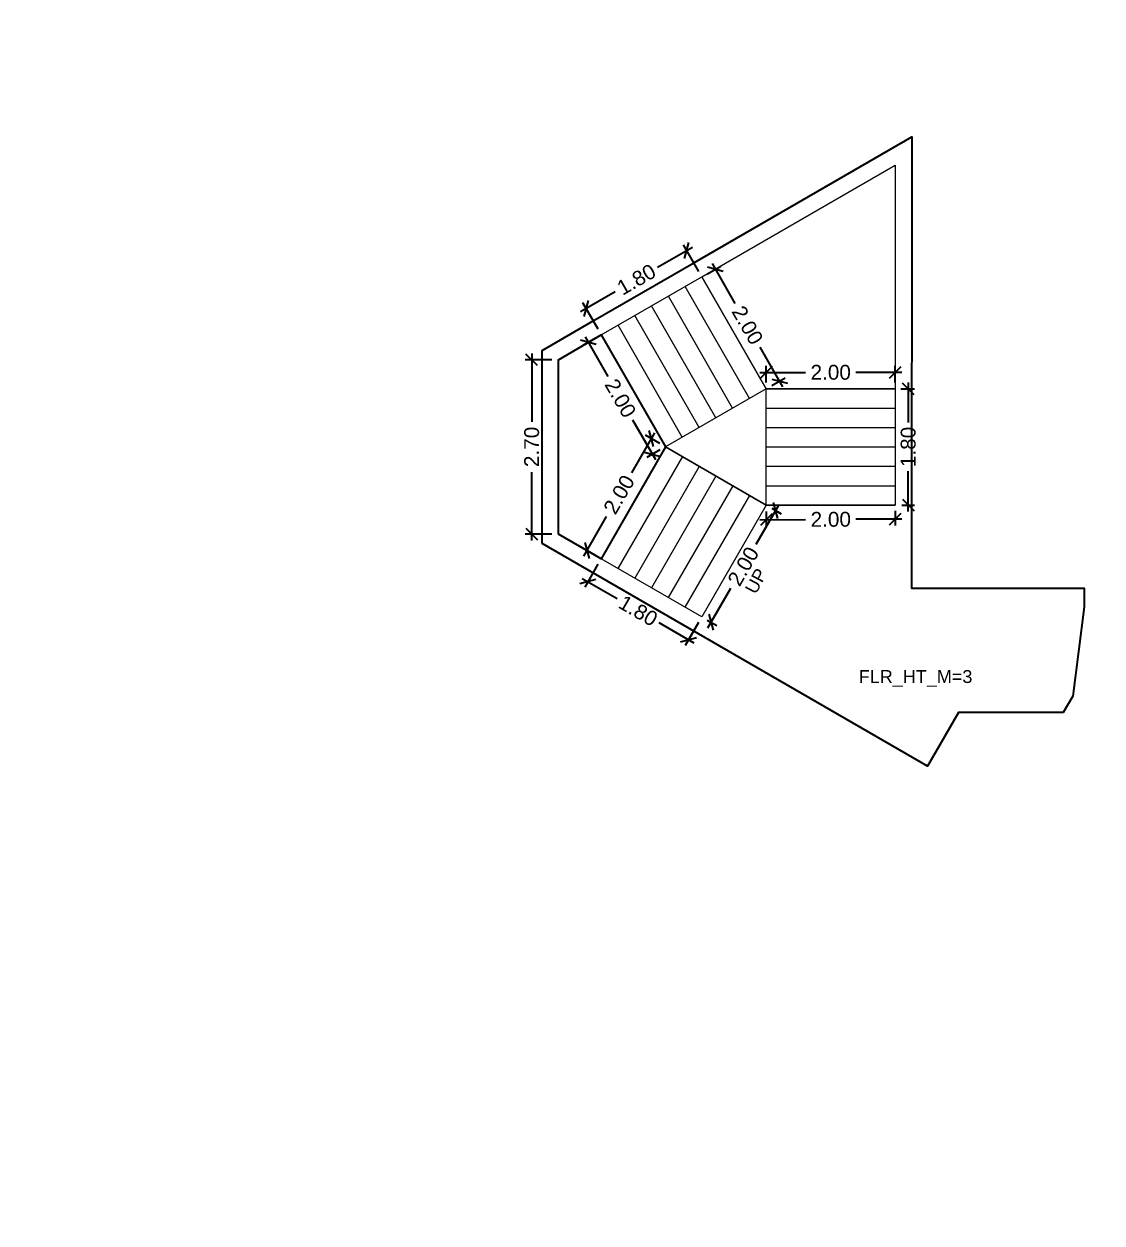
# Model space of a CAD drawing. Header units: metres. Extents: x 256329 to 886268, y -249371 to 355.
# Drawn here: x 285936.81 to 285953.52, y -1317.57 to -1298.99 of the extents above; entities that cross this region are included whole.
import ezdxf

# ---------------------------------------------------------------- set-up
doc = ezdxf.new("R2010")
doc.units = ezdxf.units.M
doc.header["$MEASUREMENT"] = 0
doc.header["$PDMODE"] = 35
doc.linetypes.add('CONTINOUS', pattern=[0])
doc.layers.get('0').update_dxf_attribs({"lineweight": 18})
doc.layers.get('Defpoints').update_dxf_attribs({"lineweight": 20})
doc.layers.add('A_TEXT', color=4, linetype='Continuous', lineweight=0, transparency=0.3)
doc.layers.add('BLK_2_FLR_0_STAIR_4', color=7, linetype='Continuous', plot=False)
doc.layers.add('BLK_2_FLR_0_STAIR_4_LANDING_1', color=7, linetype='Continuous', plot=False)
for name, color, linetype, lineweight in [('BLK_2_FLR_0_STAIR_4_FLIGHT_1', 7, 'Continuous', 0), ('BLK_2_FLR_0_STAIR_4_FLIGHT_2', 7, 'Continuous', 0), ('BLK_2_FLR_0_STAIR_4_FLIGHT_3', 7, 'Continuous', 0), ('BLK_2_FLR_0_STAIR_4_LANDING_2', 7, 'Continuous', 0)]:
    doc.layers.add(name, color=color, linetype=linetype, lineweight=lineweight)
doc.styles.add('Arial', font='arial.ttf')
doc.styles.get("Standard").update_dxf_attribs({"font": 'arial.ttf'})
doc.dimstyles.new('METRIC DIM', dxfattribs={"dimtxt": 0.23, "dimasz": 0.18, "dimexe": 0.1, "dimexo": 0.1, "dimgap": 0.09, "dimtad": 0, "dimzin": 0, "dimdsep": 46, "dimtxsty": 'Standard', "dimblk": 'OBLIQUE', "dimcen": 0, "dimdle": 0.1, "dimclrd": 147, "dimclre": 147, "dimclrt": 7, "dimadec": 0, "dimazin": 0, "dimtfac": 1, "dimtofl": 0, "dimtmove": 0, "dimatfit": 2, "dimfxl": 0.125, "dimtolj": 1, "dimtzin": 0, "dimarcsym": 0})

# ---------------------------------------------------------------- blocks, each defined once
blk = doc.blocks.new('_Oblique')
at = {"color": 0, "linetype": 'ByBlock', "lineweight": -2}
blk.add_line((-0.5, -0.5), (0.5, 0.5), dxfattribs=at)
blk = doc.blocks.new('*D1078')
at = {"layer": 'BLK_2_FLR_0_STAIR_4_FLIGHT_2', "color": 147, "lineweight": -2, "transparency": 16777216}
for p, q in [((285947.171264, -1302.4547), (285946.631528, -1302.764846)), ((285947.26983, -1302.826941), (285947.034737, -1302.417818)), ((285945.437172, -1303.451155), (285945.976908, -1303.141008)), ((285945.709147, -1303.723751), (285945.474054, -1303.314628))]:
    blk.add_line(p, q, dxfattribs=at)
at = {"layer": 'Defpoints', "color": 0, "linetype": 'CONTINOUS', "transparency": 16777216}
for p in [(285947.08456, -1302.504522), (285947.319653, -1302.913646, 0.042641), (285945.75897, -1303.810456, 0.042641)]:
    blk.add_point(p, dxfattribs=at)
at = {"layer": 'BLK_2_FLR_0_STAIR_4_FLIGHT_2', "color": 147, "linetype": 'CONTINOUS', "lineweight": -2, "transparency": 16777216, "xscale": 0.18, "yscale": 0.18, "zscale": 0.18}
for p, rotation in [((285947.08456, -1302.504522), 29.88281300000001), ((285945.523877, -1303.401332), 209.882813)]:
    blk.add_blockref('_Oblique', p, dxfattribs=dict(at, rotation=rotation))
at = {"layer": 'BLK_2_FLR_0_STAIR_4_FLIGHT_2', "color": 7, "linetype": 'CONTINOUS', "transparency": 16777216, "insert": (285946.304218, -1302.952927), "char_height": 0.23, "attachment_point": 5, "rotation": 29.8828126}
blk.add_mtext('\\A1;1.80', dxfattribs=at)
blk = doc.blocks.new('*D1079')
at = {"layer": 'BLK_2_FLR_0_STAIR_4_LANDING_1', "color": 147, "lineweight": -2, "transparency": 16777216}
for p, q in [((285946.584153, -1305.330719), (285946.230009, -1305.946645)), ((285946.668734, -1305.494702), (285946.447616, -1305.367565)), ((285945.486783, -1307.239261), (285945.840927, -1306.623335)), ((285945.671055, -1307.229861), (285945.449938, -1307.102723))]:
    blk.add_line(p, q, dxfattribs=at)
at = {"layer": 'Defpoints', "color": 0, "linetype": 'CONTINOUS', "transparency": 16777216}
for p in [(285946.534307, -1305.41741), (285946.755425, -1305.544548, 0.042641), (285945.757747, -1307.279707, 0.042641)]:
    blk.add_point(p, dxfattribs=at)
at = {"layer": 'BLK_2_FLR_0_STAIR_4_LANDING_1', "color": 147, "linetype": 'CONTINOUS', "lineweight": -2, "transparency": 16777216, "xscale": 0.18, "yscale": 0.18, "zscale": 0.18}
for p, rotation in [((285946.534307, -1305.41741), 60.102044), ((285945.536629, -1307.152569), 240.102044)]:
    blk.add_blockref('_Oblique', p, dxfattribs=dict(at, rotation=rotation))
at = {"layer": 'BLK_2_FLR_0_STAIR_4_LANDING_1', "color": 7, "linetype": 'CONTINOUS', "transparency": 16777216, "insert": (285946.035468, -1306.28499), "char_height": 0.23, "attachment_point": 5, "rotation": 60.1020442}
blk.add_mtext('\\A1;2.00', dxfattribs=at)
blk = doc.blocks.new('*D1080')
at = {"layer": 'BLK_2_FLR_0_STAIR_4_FLIGHT_2', "color": 147, "lineweight": -2, "transparency": 16777216}
for p, q in [((285945.508428, -1303.839089), (285945.862027, -1304.454444)), ((285945.672265, -1303.860278), (285945.471546, -1303.975617)), ((285946.604529, -1305.746591), (285946.25093, -1305.131237)), ((285946.66872, -1305.594371), (285946.468001, -1305.709709))]:
    blk.add_line(p, q, dxfattribs=at)
at = {"layer": 'Defpoints', "color": 0, "linetype": 'CONTINOUS', "transparency": 16777216}
for p in [(285945.75897, -1303.810456, 0.042641), (285945.558251, -1303.925794), (285946.755425, -1305.544548, 0.042641)]:
    blk.add_point(p, dxfattribs=at)
at = {"layer": 'BLK_2_FLR_0_STAIR_4_FLIGHT_2', "color": 147, "linetype": 'CONTINOUS', "lineweight": -2, "transparency": 16777216, "xscale": 0.18, "yscale": 0.18, "zscale": 0.18}
for p, rotation in [((285945.558251, -1303.925794), 119.882813), ((285946.554706, -1305.659886), 299.882813)]:
    blk.add_blockref('_Oblique', p, dxfattribs=dict(at, rotation=rotation))
at = {"layer": 'BLK_2_FLR_0_STAIR_4_FLIGHT_2', "color": 7, "linetype": 'CONTINOUS', "transparency": 16777216, "insert": (285946.056478, -1304.79284), "char_height": 0.23, "attachment_point": 5, "rotation": 299.8828126}
blk.add_mtext('\\A1;2.00', dxfattribs=at)
blk = doc.blocks.new('*D1081')
at = {"layer": 'BLK_2_FLR_0_STAIR_4_FLIGHT_3', "color": 147, "lineweight": -2, "transparency": 16777216}
for p, q in [((285948.316556, -1306.547737), (285948.317573, -1306.775017)), ((285950.316755, -1306.538784), (285950.317772, -1306.766063)), ((285948.217127, -1306.675465), (285948.926943, -1306.672288)), ((285950.417324, -1306.665616), (285949.707508, -1306.668794))]:
    blk.add_line(p, q, dxfattribs=at)
at = {"layer": 'Defpoints', "color": 0, "linetype": 'CONTINOUS', "transparency": 16777216}
for p in [(285950.316307, -1306.438785, 0.042641), (285948.316108, -1306.447738, 0.042641), (285950.317325, -1306.666064)]:
    blk.add_point(p, dxfattribs=at)
at = {"layer": 'BLK_2_FLR_0_STAIR_4_FLIGHT_3', "color": 147, "linetype": 'CONTINOUS', "lineweight": -2, "transparency": 16777216, "xscale": 0.18, "yscale": 0.18, "zscale": 0.18}
for p, rotation in [((285948.317126, -1306.675018), 180.256477), ((285950.317325, -1306.666064), 0.256477)]:
    blk.add_blockref('_Oblique', p, dxfattribs=dict(at, rotation=rotation))
at = {"layer": 'BLK_2_FLR_0_STAIR_4_FLIGHT_3', "color": 7, "linetype": 'CONTINOUS', "transparency": 16777216, "insert": (285949.317225, -1306.670541), "char_height": 0.23, "attachment_point": 5, "rotation": 0.2564771}
blk.add_mtext('\\A1;2.00', dxfattribs=at)
blk = doc.blocks.new('*D1082')
at = {"layer": 'BLK_2_FLR_0_STAIR_4_FLIGHT_1', "color": 147, "lineweight": -2, "transparency": 16777216}
for p, q in [((285948.511034, -1306.444772), (285948.156456, -1307.059186)), ((285948.40272, -1306.497722), (285948.547662, -1306.581367)), ((285947.411721, -1308.34967), (285947.766298, -1307.735256)), ((285947.403375, -1308.229396), (285947.548316, -1308.313041))]:
    blk.add_line(p, q, dxfattribs=at)
at = {"layer": 'Defpoints', "color": 0, "linetype": 'CONTINOUS', "transparency": 16777216}
for p in [(285948.316108, -1306.447738, 0.042641), (285947.316763, -1308.179412, 0.042641), (285947.461704, -1308.263058)]:
    blk.add_point(p, dxfattribs=at)
at = {"layer": 'BLK_2_FLR_0_STAIR_4_FLIGHT_1', "color": 147, "linetype": 'CONTINOUS', "lineweight": -2, "transparency": 16777216, "xscale": 0.18, "yscale": 0.18, "zscale": 0.18}
for p, rotation in [((285948.46105, -1306.531384), 60.01084000000001), ((285947.461704, -1308.263058), 240.01084)]:
    blk.add_blockref('_Oblique', p, dxfattribs=dict(at, rotation=rotation))
at = {"layer": 'BLK_2_FLR_0_STAIR_4_FLIGHT_1', "color": 7, "linetype": 'CONTINOUS', "transparency": 16777216, "insert": (285947.961377, -1307.397221), "char_height": 0.23, "attachment_point": 5, "rotation": 60.0108404}
blk.add_mtext('\\A1;2.00', dxfattribs=at)
blk = doc.blocks.new('*D1083')
at = {"layer": 'BLK_2_FLR_0_STAIR_4_LANDING_2', "color": 147, "lineweight": -2, "transparency": 16777216}
for p, q in [((285947.477956, -1302.707347), (285947.831555, -1303.322701)), ((285947.406358, -1302.863823), (285947.614483, -1302.744228)), ((285948.574057, -1304.614848), (285948.220458, -1303.999494)), ((285948.402813, -1304.597916), (285948.610939, -1304.478321))]:
    blk.add_line(p, q, dxfattribs=at)
at = {"layer": 'Defpoints', "color": 0, "linetype": 'CONTINOUS', "transparency": 16777216}
for p in [(285947.319653, -1302.913646, 0.042641), (285947.527779, -1302.794051), (285948.316108, -1304.647738, 0.042641)]:
    blk.add_point(p, dxfattribs=at)
at = {"layer": 'BLK_2_FLR_0_STAIR_4_LANDING_2', "color": 147, "linetype": 'CONTINOUS', "lineweight": -2, "transparency": 16777216, "xscale": 0.18, "yscale": 0.18, "zscale": 0.18}
for p, rotation in [((285947.527779, -1302.794051), 119.882813), ((285948.524234, -1304.528144), 299.882813)]:
    blk.add_blockref('_Oblique', p, dxfattribs=dict(at, rotation=rotation))
at = {"layer": 'BLK_2_FLR_0_STAIR_4_LANDING_2', "color": 7, "linetype": 'CONTINOUS', "transparency": 16777216, "insert": (285948.026006, -1303.661097), "char_height": 0.23, "attachment_point": 5, "rotation": 299.8828126}
blk.add_mtext('\\A1;2.00', dxfattribs=at)
blk = doc.blocks.new('*D1084')
at = {"layer": 'BLK_2_FLR_0_STAIR_4_LANDING_2', "color": 147, "lineweight": -2, "transparency": 16777216}
for p, q in [((285948.216108, -1304.392088), (285948.925822, -1304.392088)), ((285948.316108, -1304.547738), (285948.316108, -1304.292088)), ((285950.416108, -1304.392088), (285949.706395, -1304.392088)), ((285950.316108, -1304.547738), (285950.316108, -1304.292088))]:
    blk.add_line(p, q, dxfattribs=at)
at = {"layer": 'Defpoints', "color": 0, "linetype": 'CONTINOUS', "transparency": 16777216}
for p in [(285950.316108, -1304.392088), (285948.316108, -1304.647738, 0.042641), (285950.316108, -1304.647738, 0.042641)]:
    blk.add_point(p, dxfattribs=at)
at = {"layer": 'BLK_2_FLR_0_STAIR_4_LANDING_2', "color": 147, "linetype": 'CONTINOUS', "lineweight": -2, "transparency": 16777216, "xscale": 0.18, "yscale": 0.18, "zscale": 0.18, "rotation": 180}
blk.add_blockref('_Oblique', (285948.316108, -1304.392088), dxfattribs=at)
at = {"layer": 'BLK_2_FLR_0_STAIR_4_LANDING_2', "color": 147, "linetype": 'CONTINOUS', "lineweight": -2, "transparency": 16777216, "xscale": 0.18, "yscale": 0.18, "zscale": 0.18}
blk.add_blockref('_Oblique', (285950.316108, -1304.392088), dxfattribs=at)
at = {"layer": 'BLK_2_FLR_0_STAIR_4_LANDING_2', "color": 7, "linetype": 'CONTINOUS', "transparency": 16777216, "insert": (285949.316108, -1304.392088), "char_height": 0.23, "attachment_point": 5}
blk.add_mtext('\\A1;2.00', dxfattribs=at)
blk = doc.blocks.new('*D1085')
at = {"layer": 'BLK_2_FLR_0_STAIR_4_FLIGHT_1', "color": 147, "lineweight": -2, "transparency": 16777216}
for p, q in [((285945.707763, -1307.366319), (285945.502357, -1307.722248)), ((285945.465729, -1307.585653), (285946.004888, -1307.896801)), ((285947.197969, -1308.585325), (285946.658809, -1308.274177)), ((285947.266779, -1308.266024), (285947.061373, -1308.621953))]:
    blk.add_line(p, q, dxfattribs=at)
at = {"layer": 'Defpoints', "color": 0, "linetype": 'CONTINOUS', "transparency": 16777216}
for p in [(285945.757747, -1307.279707, 0.042641), (285947.316763, -1308.179412, 0.042641), (285947.111357, -1308.535341)]:
    blk.add_point(p, dxfattribs=at)
at = {"layer": 'BLK_2_FLR_0_STAIR_4_FLIGHT_1', "color": 147, "linetype": 'CONTINOUS', "lineweight": -2, "transparency": 16777216, "xscale": 0.18, "yscale": 0.18, "zscale": 0.18}
for p, rotation in [((285945.552341, -1307.635636), 150.01084), ((285947.111357, -1308.535341), 330.01084)]:
    blk.add_blockref('_Oblique', p, dxfattribs=dict(at, rotation=rotation))
at = {"layer": 'BLK_2_FLR_0_STAIR_4_FLIGHT_1', "color": 7, "linetype": 'CONTINOUS', "transparency": 16777216, "insert": (285946.331849, -1308.085489), "char_height": 0.23, "attachment_point": 5, "rotation": 330.0108404}
blk.add_mtext('\\A1;1.80', dxfattribs=at)
blk = doc.blocks.new('*D1086')
at = {"layer": 'BLK_2_FLR_0_STAIR_4_FLIGHT_3', "color": 147, "lineweight": -2, "transparency": 16777216}
for p, q in [((285950.517457, -1304.547738), (285950.517457, -1305.170238)), ((285950.40231, -1304.647738), (285950.617457, -1304.647738)), ((285950.517457, -1306.547738), (285950.517457, -1305.925238)), ((285950.416108, -1306.447738), (285950.617457, -1306.447738))]:
    blk.add_line(p, q, dxfattribs=at)
at = {"layer": 'Defpoints', "color": 0, "linetype": 'CONTINOUS', "transparency": 16777216}
for p in [(285950.30231, -1304.647738, 0.042641), (285950.517457, -1304.647738), (285950.316108, -1306.447738, 0.042641)]:
    blk.add_point(p, dxfattribs=at)
at = {"layer": 'BLK_2_FLR_0_STAIR_4_FLIGHT_3', "color": 147, "linetype": 'CONTINOUS', "lineweight": -2, "transparency": 16777216, "xscale": 0.18, "yscale": 0.18, "zscale": 0.18}
for p, rotation in [((285950.517457, -1304.647738), 90), ((285950.517457, -1306.447738), 270)]:
    blk.add_blockref('_Oblique', p, dxfattribs=dict(at, rotation=rotation))
at = {"layer": 'BLK_2_FLR_0_STAIR_4_FLIGHT_3', "color": 7, "linetype": 'CONTINOUS', "transparency": 16777216, "insert": (285950.517457, -1305.547738), "char_height": 0.23, "attachment_point": 5, "rotation": 90}
blk.add_mtext('\\A1;1.80', dxfattribs=at)
blk = doc.blocks.new('*D1087')
at = {"layer": 'BLK_2_FLR_0_STAIR_4_LANDING_1', "color": 147, "lineweight": -2, "transparency": 16777216}
for p, q in [((285944.995195, -1304.197449), (285944.581361, -1304.197449)), ((285944.681361, -1304.097449), (285944.681361, -1305.156632)), ((285944.681361, -1306.996389), (285944.681361, -1305.937205)), ((285944.994532, -1306.896389), (285944.581361, -1306.896389))]:
    blk.add_line(p, q, dxfattribs=at)
at = {"layer": 'Defpoints', "color": 0, "linetype": 'CONTINOUS', "transparency": 16777216}
for p in [(285944.681361, -1304.197449), (285945.095195, -1304.197449, 0.042641), (285945.094532, -1306.896389, 0.042641)]:
    blk.add_point(p, dxfattribs=at)
at = {"layer": 'BLK_2_FLR_0_STAIR_4_LANDING_1', "color": 147, "linetype": 'CONTINOUS', "lineweight": -2, "transparency": 16777216, "xscale": 0.18, "yscale": 0.18, "zscale": 0.18}
for p, rotation in [((285944.681361, -1304.197449), 90), ((285944.681361, -1306.896389), 270)]:
    blk.add_blockref('_Oblique', p, dxfattribs=dict(at, rotation=rotation))
at = {"layer": 'BLK_2_FLR_0_STAIR_4_LANDING_1', "color": 7, "linetype": 'CONTINOUS', "transparency": 16777216, "insert": (285944.681361, -1305.546919), "char_height": 0.23, "attachment_point": 5, "rotation": 90}
blk.add_mtext('\\A1;2.70', dxfattribs=at)

msp = doc.modelspace()

# ---------------------------------------------------------------- linework, layer by layer
at = {"color": 5, "linetype": 'CONTINOUS'}
msp.add_line((285948.316108, -1306.447738), (285948.316108, -1304.647738), dxfattribs=at)
msp.add_lwpolyline([(285948.316108, -1306.447738), (285946.755425, -1305.544548)], dxfattribs=at)
at = {"layer": 'BLK_2_FLR_0_STAIR_4', "color": 7, "linetype": 'CONTINOUS'}
msp.add_lwpolyline([(285944.841177, -1307.042584), (285944.841912, -1304.05189), (285945.632069, -1303.591213), (285947.193203, -1302.694144), (285950.57109, -1300.743334), (285950.568064, -1307.735736), (285953.244655, -1307.736406), (285953.244583, -1308.025698), (285953.067018, -1309.41088), (285952.920807, -1309.664213), (285951.297866, -1309.663901), (285950.817655, -1310.494866)], close=True, dxfattribs=at)
at = {"layer": 'BLK_2_FLR_0_STAIR_4_FLIGHT_1', "color": 3, "linetype": 'CONTINOUS'}
for p, q in [((285946.755425, -1305.544548), (285945.757747, -1307.279707)), ((285947.016928, -1305.697984), (285946.017583, -1307.429658)), ((285947.276764, -1305.847935), (285946.277419, -1307.579609)), ((285947.5366, -1305.997886), (285946.537255, -1307.729559)), ((285947.796436, -1306.147837), (285946.797091, -1307.87951)), ((285948.056272, -1306.297787), (285947.056927, -1308.029461)), ((285948.316108, -1306.447738), (285947.316763, -1308.179412))]:
    msp.add_line(p, q, dxfattribs=at)
at = {"layer": 'BLK_2_FLR_0_STAIR_4_FLIGHT_1', "ltscale": 0.05}
msp.add_lwpolyline([(285946.755425, -1305.544548), (285948.316108, -1306.447738), (285947.316763, -1308.179412), (285945.757747, -1307.279707), (285946.755425, -1305.544548)], dxfattribs=at)
at = {"layer": 'BLK_2_FLR_0_STAIR_4_FLIGHT_2', "color": 3, "linetype": 'CONTINOUS'}
for p, q in [((285948.316108, -1304.647738), (285947.319653, -1302.913646)), ((285948.055994, -1304.797207), (285947.059539, -1303.063114)), ((285947.79588, -1304.946675), (285946.799425, -1303.212582)), ((285947.535767, -1305.096143), (285946.539311, -1303.362051)), ((285947.275653, -1305.245611), (285946.279197, -1303.511519)), ((285946.755425, -1305.544548), (285945.75897, -1303.810456)), ((285947.015539, -1305.39508), (285946.019084, -1303.660987))]:
    msp.add_line(p, q, dxfattribs=at)
at = {"layer": 'BLK_2_FLR_0_STAIR_4_FLIGHT_2', "color": 7, "linetype": 'CONTINOUS'}
msp.add_lwpolyline([(285945.75897, -1303.810456), (285947.319653, -1302.913646), (285948.316108, -1304.647738), (285946.755425, -1305.544548), (285945.75897, -1303.810456)], dxfattribs=at)
at = {"layer": 'BLK_2_FLR_0_STAIR_4_FLIGHT_3', "color": 3, "linetype": 'CONTINOUS'}
for p, q in [((285948.316108, -1304.647738), (285950.316108, -1304.647738)), ((285948.316108, -1304.947738), (285950.316108, -1304.947738)), ((285948.316108, -1305.247738), (285950.316108, -1305.247738)), ((285948.316108, -1305.547738), (285950.316108, -1305.547738)), ((285948.316108, -1305.847738), (285950.316108, -1305.847738)), ((285948.316108, -1306.147738), (285950.316108, -1306.147738)), ((285948.316108, -1306.447738), (285950.316108, -1306.447738))]:
    msp.add_line(p, q, dxfattribs=at)
at = {"layer": 'BLK_2_FLR_0_STAIR_4_FLIGHT_3', "color": 7, "linetype": 'CONTINOUS'}
msp.add_lwpolyline([(285948.316108, -1306.447738), (285948.316108, -1304.647738), (285950.316108, -1304.647738), (285950.316108, -1306.447738)], close=True, dxfattribs=at)
at = {"layer": 'BLK_2_FLR_0_STAIR_4_LANDING_1', "color": 7, "linetype": 'CONTINOUS'}
msp.add_lwpolyline([(285945.094532, -1306.896389), (285945.095195, -1304.197449), (285945.75897, -1303.810456), (285946.755425, -1305.544548), (285945.757747, -1307.279707), (285945.094532, -1306.896389)], dxfattribs=at)
at = {"layer": 'BLK_2_FLR_0_STAIR_4_LANDING_2', "ltscale": 0.05}
msp.add_lwpolyline([(285948.316108, -1304.647738), (285947.319653, -1302.913646), (285950.316831, -1301.182704), (285950.316831, -1304.647738), (285948.316108, -1304.647738)], dxfattribs=at)

# ---------------------------------------------------------------- texts
at = {"layer": 'A_TEXT', "lineweight": 0, "insert": (285948.72781, -1306.777237), "char_height": 0.2, "width": 2.485498, "attachment_point": 9, "rotation": 61.8720228, "style": 'Arial'}
msp.add_mtext('\\pxi2.2673,qc;UP', dxfattribs=at)
at = {"layer": 'BLK_2_FLR_0_STAIR_4', "color": 7, "linetype": 'CONTINOUS', "insert": (285949.750415, -1309.004981, -0.042641), "char_height": 0.2, "attachment_point": 1}
msp.add_mtext_dynamic_manual_height_columns('FLR_HT_M=3', width=2.272281, gutter_width=0.405, heights=[0.300679], dxfattribs=at)

# ---------------------------------------------------------------- dimensions: what is measured, and where the dimension line sits
at = {"layer": 'BLK_2_FLR_0_STAIR_4_FLIGHT_1', "color": 2, "linetype": 'CONTINOUS'}
dim = msp.add_aligned_dim(p1=(285948.316108, -1306.447738), p2=(285947.316763, -1308.179412), distance=0.167346, dimstyle='METRIC DIM', override={"dimfxl": 0.18}, dxfattribs=at)
dim.commit()
dim.dimension.update_dxf_attribs({"geometry": '*D1082', "text_midpoint": (285947.961377, -1307.397221, -0.042641)})
at = {"layer": 'BLK_2_FLR_0_STAIR_4_FLIGHT_1', "color": 1, "linetype": 'CONTINOUS'}
dim = msp.add_aligned_dim(p1=(285945.757747, -1307.279707), p2=(285947.316763, -1308.179412), distance=-0.410947, dimstyle='METRIC DIM', override={"dimfxl": 0.18}, dxfattribs=at)
dim.commit()
dim.dimension.update_dxf_attribs({"geometry": '*D1085', "text_midpoint": (285946.331849, -1308.085489, -0.042641)})
at = {"layer": 'BLK_2_FLR_0_STAIR_4_FLIGHT_2', "color": 1, "linetype": 'CONTINOUS'}
dim = msp.add_aligned_dim(p1=(285945.75897, -1303.810456), p2=(285947.319653, -1302.913646), distance=0.471859, dimstyle='METRIC DIM', override={"dimfxl": 0.18}, dxfattribs=at)
dim.commit()
dim.dimension.update_dxf_attribs({"geometry": '*D1078', "text_midpoint": (285946.304218, -1302.952927, -0.042641)})
at = {"layer": 'BLK_2_FLR_0_STAIR_4_FLIGHT_2', "color": 2, "linetype": 'CONTINOUS'}
dim = msp.add_aligned_dim(p1=(285946.755425, -1305.544548), p2=(285945.75897, -1303.810456), distance=0.231497, dimstyle='METRIC DIM', override={"dimfxl": 0.18}, dxfattribs=at)
dim.commit()
dim.dimension.update_dxf_attribs({"geometry": '*D1080', "text_midpoint": (285946.056478, -1304.79284, -0.042641)})
at = {"layer": 'BLK_2_FLR_0_STAIR_4_FLIGHT_3', "color": 1, "linetype": 'CONTINOUS'}
dim = msp.add_linear_dim(base=(285950.517457, -1304.647738, -0.042641), p1=(285950.316108, -1306.447738), p2=(285950.30231, -1304.647738), angle=90, dimstyle='METRIC DIM', override={"dimfxl": 0.18}, dxfattribs=at)
dim.commit()
dim.dimension.update_dxf_attribs({"geometry": '*D1086', "text_midpoint": (285950.517457, -1305.547738, -0.042641)})
at = {"layer": 'BLK_2_FLR_0_STAIR_4_FLIGHT_3', "color": 2, "linetype": 'CONTINOUS'}
dim = msp.add_aligned_dim(p1=(285948.316108, -1306.447738), p2=(285950.316307, -1306.438785), distance=-0.227281, dimstyle='METRIC DIM', override={"dimfxl": 0.18}, dxfattribs=at)
dim.commit()
dim.dimension.update_dxf_attribs({"geometry": '*D1081', "text_midpoint": (285949.317225, -1306.670541, -0.042641)})
at = {"layer": 'BLK_2_FLR_0_STAIR_4_LANDING_1', "color": 1, "linetype": 'CONTINOUS'}
dim = msp.add_linear_dim(base=(285944.681361, -1304.197449, -0.042641), p1=(285945.094532, -1306.896389), p2=(285945.095195, -1304.197449), angle=90, dimstyle='METRIC DIM', override={"dimfxl": 0.18}, dxfattribs=at)
dim.commit()
dim.dimension.update_dxf_attribs({"geometry": '*D1087', "text_midpoint": (285944.681361, -1305.546919, -0.042641)})
at = {"layer": 'BLK_2_FLR_0_STAIR_4_LANDING_1', "color": 2, "linetype": 'CONTINOUS'}
dim = msp.add_aligned_dim(p1=(285945.757747, -1307.279707), p2=(285946.755425, -1305.544548), distance=0.255063, dimstyle='METRIC DIM', override={"dimfxl": 0.18}, dxfattribs=at)
dim.commit()
dim.dimension.update_dxf_attribs({"geometry": '*D1079', "text_midpoint": (285946.035468, -1306.28499, -0.042641)})
at = {"layer": 'BLK_2_FLR_0_STAIR_4_LANDING_2', "color": 1, "linetype": 'CONTINOUS'}
dim = msp.add_aligned_dim(p1=(285948.316108, -1304.647738), p2=(285947.319653, -1302.913646), distance=-0.24004, dimstyle='METRIC DIM', override={"dimfxl": 0.18}, dxfattribs=at)
dim.commit()
dim.dimension.update_dxf_attribs({"geometry": '*D1083', "text_midpoint": (285948.026006, -1303.661097, -0.042641)})
at = {"layer": 'BLK_2_FLR_0_STAIR_4_LANDING_2', "color": 2, "linetype": 'CONTINOUS'}
dim = msp.add_aligned_dim(p1=(285948.316108, -1304.647738), p2=(285950.316108, -1304.647738), distance=0.25565, dimstyle='METRIC DIM', override={"dimfxl": 0.18}, dxfattribs=at)
dim.commit()
dim.dimension.update_dxf_attribs({"geometry": '*D1084', "text_midpoint": (285949.316108, -1304.392088, -0.042641)})

doc.saveas('drawing.dxf')
